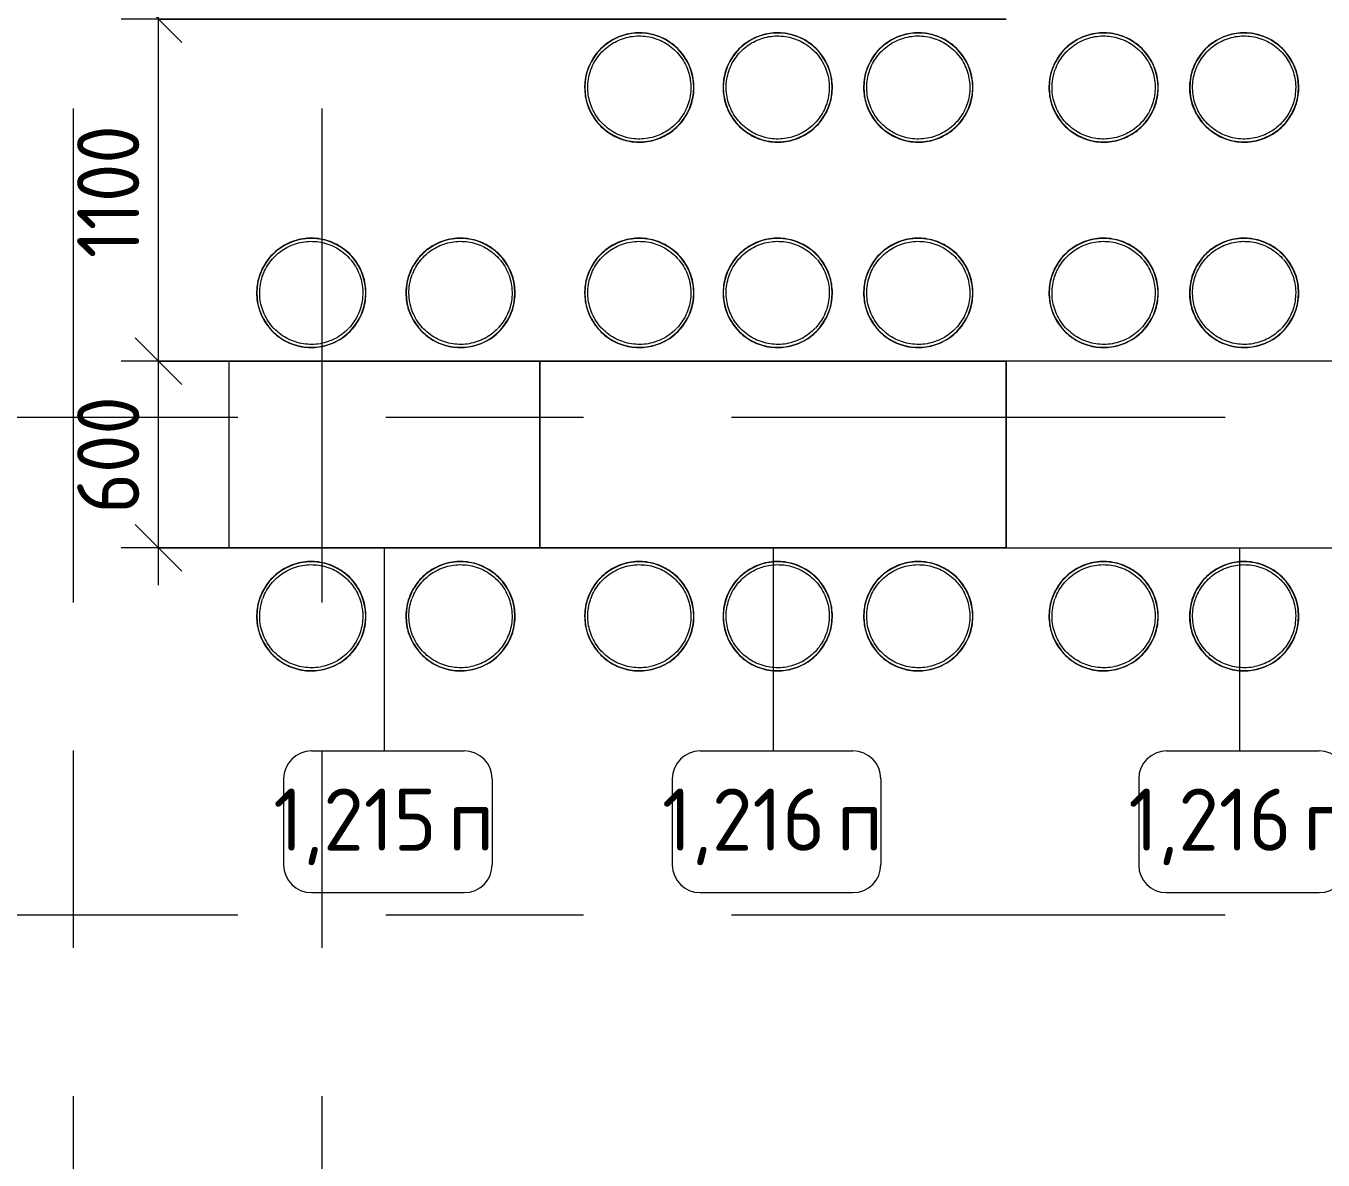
# Model space of a CAD drawing. Header units: millimetres. Extents: x 35840 to 252964, y -8553 to 29000.
# Drawn here: x 47507 to 51679, y 12612 to 16258 of the extents above; entities that cross this region are included whole.
import ezdxf

# ---------------------------------------------------------------- set-up
doc = ezdxf.new("R2010")
doc.units = ezdxf.units.MM
doc.linetypes.add('Осевая', pattern=[3175, 635, -476.25, 1587.5, -476.25])
for name, color, linetype, lineweight in [('A-ANNO-DIMS', 7, 'Continuous', 9), ('A-ANNO-DIMS-100', 7, 'Continuous', 9), ('I-FURN-IDEN', 7, 'Continuous', 9), ('Оси-2', 7, 'Осевая', 9)]:
    doc.layers.add(name, color=color, linetype=linetype, lineweight=lineweight)
doc.layers.add('I-FURN-1', color=9, linetype='Continuous', lineweight=9, true_color=0x808080)
doc.styles.add('GOST Common', font='GOST_Common.ttf', dxfattribs={"height": 200})
doc.styles.add('ISOCPEUR_1', font='isocpeur.ttf', dxfattribs={"width": 0.9, "height": 200})
doc.dimstyles.new('ISO-2_0_0_9К_Средний_округл2', dxfattribs={"dimscale": 304.8, "dimtxt": 199.196235, "dimasz": 0.492126, "dimexe": 0.393701, "dimexo": 0, "dimgap": 0, "dimtad": 1, "dimdec": 0, "dimrnd": 10, "dimzin": 0, "dimdsep": 46, "dimtxsty": 'ISOCPEUR_1', "dimblk1": 'OBLIQUE', "dimblk2": 'OBLIQUE', "dimsah": 1, "dimcen": 0.09, "dimdle": 0.393701, "dimazin": 0, "dimtfac": 1, "dimtdec": 4, "dimtix": 1, "dimtmove": 0, "dimatfit": 3, "dimfxl": 1, "dimtvp": 1, "dimtolj": 1, "dimtzin": 0, "dimarcsym": 2})

# ---------------------------------------------------------------- blocks, each defined once
blk = doc.blocks.new('Стол базовый прямоугольный - 1_216п-25420479-План расстановки мебели и оборудования 1 этажа в осях 12-23')
at = {"layer": 'I-FURN-1'}
for p, q in [((750, 300), (-750, 300)), ((-750, 300), (-750, -300)), ((750, -300), (750, 300)), ((-750, -300), (750, -300))]:
    blk.add_line(p, q, dxfattribs=at)
blk = doc.blocks.new('Стол базовый прямоугольный - 1_215п-25420688-План расстановки мебели и оборудования 1 этажа в осях 12-23')
at = {"layer": 'I-FURN-1'}
for p, q in [((500, 300), (-500, 300)), ((-500, 300), (-500, -300)), ((500, -300), (500, 300)), ((-500, -300), (500, -300))]:
    blk.add_line(p, q, dxfattribs=at)
blk = doc.blocks.new('Stool _3_ - Aluminium Stool-25469124-План расстановки мебели и оборудования 1 этажа в осях 12-23')
at = {"layer": 'I-FURN-1'}
blk.add_line((41.1, -160.6), (34.7, -162.1), dxfattribs=at)
at = {"layer": 'I-FURN-1', "flags": 128}
for points in [[(175.8, 0), (175.7, 7), (175.2, 14), (174.5, 21), (173.6, 28), (172.3, 34.9), (170.8, 41.8), (169, 48.6), (166.9, 55.3), (164.5, 61.9), (161.9, 68.5), (159.1, 74.9), (155.9, 81.2), (152.6, 87.4), (148.9, 93.4), (145.1, 99.3), (141, 105), (136.7, 110.5), (132.2, 115.9), (127.4, 121.1), (122.5, 126.1), (117.3, 130.9), (112, 135.5), (106.5, 139.9), (100.8, 144), (95, 147.9), (89, 151.6), (82.9, 155), (76.6, 158.2), (70.2, 161.2), (63.7, 163.9), (57.1, 166.3), (50.4, 168.4), (43.6, 170.3), (36.8, 171.9), (29.9, 173.2), (22.9, 174.3), (15.9, 175.1), (8.9, 175.6), (1.9, 175.8), (-5.1, 175.7), (-12.2, 175.4), (-19.2, 174.8), (-26.1, 173.8), (-33.1, 172.7), (-39.9, 171.2), (-46.8, 169.5), (-53.5, 167.5), (-60.1, 165.2), (-66.7, 162.6), (-73.2, 159.9), (-79.5, 156.8), (-85.7, 153.5), (-91.8, 149.9), (-97.7, 146.2), (-103.5, 142.1), (-109.1, 137.9), (-114.5, 133.4), (-119.7, 128.7), (-124.8, 123.8), (-129.6, 118.7), (-134.3, 113.5), (-138.7, 108), (-142.9, 102.4), (-146.9, 96.6), (-150.6, 90.6), (-154.1, 84.5), (-157.4, 78.3), (-160.4, 71.9), (-163.2, 65.5), (-165.6, 58.9), (-167.9, 52.2), (-169.8, 45.5), (-171.5, 38.6), (-172.9, 31.7), (-174, 24.8), (-174.9, 17.8), (-175.5, 10.8), (-175.8, 3.8), (-175.8, 0)], [(-155.2, 58.4), (-152.7, 64.6), (-150, 70.6), (-147.1, 76.6), (-143.9, 82.4), (-140.5, 88.1), (-136.8, 93.6), (-133, 99), (-128.9, 104.3), (-124.6, 109.3), (-120.2, 114.2), (-115.5, 118.9), (-110.7, 123.5), (-105.6, 127.8), (-100.4, 131.9), (-95.1, 135.8), (-89.6, 139.5), (-83.9, 143)], [(-83.9, 143), (-78.1, 146.2), (-72.2, 149.2), (-66.2, 152), (-60.1, 154.5), (-53.9, 156.8), (-47.5, 158.8), (-41.1, 160.6), (-34.7, 162.1), (-28.2, 163.4), (-21.6, 164.4), (-15.3, 165.1)], [(-15, 165.1), (-8.4, 165.6), (-1.8, 165.8), (4.8, 165.7), (11.5, 165.4), (18.1, 164.8), (24.6, 164), (31.2, 162.8), (37.7, 161.5), (44.1, 159.8), (50.5, 157.9), (56.7, 155.8)], [(57.5, 155.5), (62.9, 153.4), (69, 150.8), (75, 147.9), (80.8, 144.8), (86.5, 141.4), (92.1, 137.8), (97.6, 134)], [(97.6, 134), (102.9, 130), (108, 125.8), (112.9, 121.4), (117.7, 116.8), (122.3, 112), (126.6, 107), (130.8, 101.9), (134.8, 96.5), (138.5, 91.1), (142.1, 85.5), (145.4, 79.7), (148.4, 73.8), (151.3, 67.8), (153.9, 61.7), (156.2, 55.5), (158.3, 49.2), (160.2, 42.9), (161.7, 36.4), (163.1, 29.9), (164.1, 23.4), (164.8, 17.6)], [(-165.8, 0), (-165.7, 6.6), (-165.3, 13.2), (-164.6, 19.8), (-163.7, 26.4), (-162.5, 32.9), (-161, 39.4), (-159.3, 45.8), (-157.4, 52.2), (-155.5, 57.4)], [(-175.8, 0), (-175.7, -7), (-175.2, -14), (-174.5, -21), (-173.6, -28), (-172.3, -34.9), (-170.8, -41.8), (-169, -48.6), (-166.9, -55.3), (-164.5, -61.9), (-161.9, -68.5), (-159.1, -74.9), (-155.9, -81.2), (-152.6, -87.4), (-148.9, -93.4), (-145.1, -99.3), (-141, -105), (-136.7, -110.5), (-132.2, -115.9), (-127.4, -121.1), (-122.5, -126.1), (-117.3, -130.9), (-112, -135.5), (-106.5, -139.9), (-100.8, -144), (-95, -147.9), (-89, -151.6), (-82.9, -155), (-76.6, -158.2), (-70.2, -161.2), (-63.7, -163.9), (-57.1, -166.3), (-50.4, -168.4), (-43.6, -170.3), (-36.8, -171.9), (-29.9, -173.2), (-22.9, -174.3), (-15.9, -175.1), (-8.9, -175.6), (-1.9, -175.8), (5.1, -175.7), (12.2, -175.4), (19.2, -174.8), (26.1, -173.8), (33.1, -172.7), (39.9, -171.2), (46.8, -169.5), (53.5, -167.5), (60.1, -165.2), (66.7, -162.6), (73.2, -159.9), (79.5, -156.8), (85.7, -153.5), (91.8, -149.9), (97.7, -146.2), (103.5, -142.1), (109.1, -137.9), (114.5, -133.4), (119.7, -128.7), (124.8, -123.8), (129.6, -118.7), (134.3, -113.5), (138.7, -108), (142.9, -102.4), (146.9, -96.6), (150.6, -90.6), (154.1, -84.5), (157.4, -78.3), (160.4, -71.9), (163.2, -65.5), (165.6, -58.9), (167.9, -52.2), (169.8, -45.5), (171.5, -38.6), (172.9, -31.7), (174, -24.8), (174.9, -17.8), (175.5, -10.8), (175.8, -3.8), (175.8, 0)], [(-163.1, -29.9), (-164.1, -23.4), (-164.9, -16.8), (-165.5, -10.2), (-165.8, -3.6), (-165.8, 0)], [(165.8, 0), (165.7, -6.6), (165.3, -13.2), (164.6, -19.8), (163.7, -26.4), (162.5, -32.9), (161, -39.4), (159.3, -45.8), (157.4, -52.2), (155.2, -58.4), (152.7, -64.6), (150, -70.6), (147.1, -76.6), (143.9, -82.4), (140.5, -88.1), (136.8, -93.6), (133, -99), (128.9, -104.3), (124.6, -109.3), (120.2, -114.2), (115.5, -118.9), (110.7, -123.5), (105.6, -127.8), (100.4, -131.9), (95.1, -135.8), (89.6, -139.5), (83.9, -143), (78.1, -146.2), (72.2, -149.2), (66.2, -152), (60.1, -154.5)], [(164.9, 16.8), (165.5, 10.2), (165.8, 3.6), (165.8, 0)], [(33.7, -162.3), (28.2, -163.4), (21.6, -164.4), (15, -165.1), (8.4, -165.6), (1.8, -165.8), (-4.8, -165.7), (-11.5, -165.4), (-18.1, -164.8), (-24.6, -164), (-31.2, -162.8), (-37.7, -161.5), (-44.1, -159.8), (-50.5, -157.9), (-56.7, -155.8), (-62.9, -153.4), (-69, -150.8), (-75, -147.9), (-80.8, -144.8), (-86.5, -141.4), (-92.1, -137.8), (-97.6, -134), (-102.9, -130), (-108, -125.8), (-112.9, -121.4), (-117.7, -116.8), (-122.3, -112), (-126.6, -107), (-130.8, -101.9), (-134.8, -96.5), (-138.5, -91.1), (-142.1, -85.5), (-145.4, -79.7), (-148.4, -73.8), (-151.3, -67.8), (-153.9, -61.7), (-156.2, -55.5), (-158.3, -49.2), (-160.2, -42.9), (-161.7, -36.4), (-162.9, -30.6)], [(59.6, -154.7), (53.9, -156.8), (47.5, -158.8), (41.7, -160.4)]]:
    blk.add_lwpolyline(points, dxfattribs=at)
at = {"layer": 'I-FURN-1'}
for start, end in [(0, 180), (360, 180), (180, 0), (180, 360)]:
    blk.add_arc((0, 0), 175, start, end, dxfattribs=at)
blk = doc.blocks.new('Stool _3_ - Aluminium Stool-V128-План расстановки мебели и оборудования 1 этажа в осях 12-23')
at = {"layer": 'I-FURN-1'}
blk.add_line((41.1, -160.6), (34.7, -162.1), dxfattribs=at)
at = {"layer": 'I-FURN-1', "flags": 128}
for points in [[(175.8, 0), (175.7, 7), (175.2, 14), (174.5, 21), (173.6, 28), (172.3, 34.9), (170.8, 41.8), (169, 48.6), (166.9, 55.3), (164.5, 61.9), (161.9, 68.5), (159.1, 74.9), (155.9, 81.2), (152.6, 87.4), (148.9, 93.4), (145.1, 99.3), (141, 105), (136.7, 110.5), (132.2, 115.9), (127.4, 121.1), (122.5, 126.1), (117.3, 130.9), (112, 135.5), (106.5, 139.9), (100.8, 144), (95, 147.9), (89, 151.6), (82.9, 155), (76.6, 158.2), (70.2, 161.2), (63.7, 163.9), (57.1, 166.3), (50.4, 168.4), (43.6, 170.3), (36.8, 171.9), (29.9, 173.2), (22.9, 174.3), (15.9, 175.1), (8.9, 175.6), (1.9, 175.8), (-5.1, 175.7), (-12.2, 175.4), (-19.2, 174.8), (-26.1, 173.8), (-33.1, 172.7), (-39.9, 171.2), (-46.8, 169.5), (-53.5, 167.5), (-60.1, 165.2), (-66.7, 162.6), (-73.2, 159.9), (-79.5, 156.8), (-85.7, 153.5), (-91.8, 149.9), (-97.7, 146.2), (-103.5, 142.1), (-109.1, 137.9), (-114.5, 133.4), (-119.7, 128.7), (-124.8, 123.8), (-129.6, 118.7), (-134.3, 113.5), (-138.7, 108), (-142.9, 102.4), (-146.9, 96.6), (-150.6, 90.6), (-154.1, 84.5), (-157.4, 78.3), (-160.4, 71.9), (-163.2, 65.5), (-165.6, 58.9), (-167.9, 52.2), (-169.8, 45.5), (-171.5, 38.6), (-172.9, 31.7), (-174, 24.8), (-174.9, 17.8), (-175.5, 10.8), (-175.8, 3.8), (-175.8, 0)], [(-155.2, 58.4), (-152.7, 64.6), (-150, 70.6), (-147.1, 76.6), (-143.9, 82.4), (-140.5, 88.1), (-136.8, 93.6), (-133, 99), (-128.9, 104.3), (-124.6, 109.3), (-120.2, 114.2), (-115.5, 118.9), (-110.7, 123.5), (-105.6, 127.8), (-100.4, 131.9), (-95.1, 135.8), (-89.6, 139.5), (-83.9, 143)], [(-83.9, 143), (-78.1, 146.2), (-72.2, 149.2), (-66.2, 152), (-60.1, 154.5), (-53.9, 156.8), (-47.5, 158.8), (-41.1, 160.6), (-34.7, 162.1), (-28.2, 163.4), (-21.6, 164.4), (-15.3, 165.1)], [(-15, 165.1), (-8.4, 165.6), (-1.8, 165.8), (4.8, 165.7), (11.5, 165.4), (18.1, 164.8), (24.6, 164), (31.2, 162.8), (37.7, 161.5), (44.1, 159.8), (50.5, 157.9), (56.7, 155.8)], [(57.5, 155.5), (62.9, 153.4), (69, 150.8), (75, 147.9), (80.8, 144.8), (86.5, 141.4), (92.1, 137.8), (97.6, 134)], [(97.6, 134), (102.9, 130), (108, 125.8), (112.9, 121.4), (117.7, 116.8), (122.3, 112), (126.6, 107), (130.8, 101.9), (134.8, 96.5), (138.5, 91.1), (142.1, 85.5), (145.4, 79.7), (148.4, 73.8), (151.3, 67.8), (153.9, 61.7), (156.2, 55.5), (158.3, 49.2), (160.2, 42.9), (161.7, 36.4), (163.1, 29.9), (164.1, 23.4), (164.8, 17.6)], [(-165.8, 0), (-165.7, 6.6), (-165.3, 13.2), (-164.6, 19.8), (-163.7, 26.4), (-162.5, 32.9), (-161, 39.4), (-159.3, 45.8), (-157.4, 52.2), (-155.5, 57.4)], [(-175.8, 0), (-175.7, -7), (-175.2, -14), (-174.5, -21), (-173.6, -28), (-172.3, -34.9), (-170.8, -41.8), (-169, -48.6), (-166.9, -55.3), (-164.5, -61.9), (-161.9, -68.5), (-159.1, -74.9), (-155.9, -81.2), (-152.6, -87.4), (-148.9, -93.4), (-145.1, -99.3), (-141, -105), (-136.7, -110.5), (-132.2, -115.9), (-127.4, -121.1), (-122.5, -126.1), (-117.3, -130.9), (-112, -135.5), (-106.5, -139.9), (-100.8, -144), (-95, -147.9), (-89, -151.6), (-82.9, -155), (-76.6, -158.2), (-70.2, -161.2), (-63.7, -163.9), (-57.1, -166.3), (-50.4, -168.4), (-43.6, -170.3), (-36.8, -171.9), (-29.9, -173.2), (-22.9, -174.3), (-15.9, -175.1), (-8.9, -175.6), (-1.9, -175.8), (5.1, -175.7), (12.2, -175.4), (19.2, -174.8), (26.1, -173.8), (33.1, -172.7), (39.9, -171.2), (46.8, -169.5), (53.5, -167.5), (60.1, -165.2), (66.7, -162.6), (73.2, -159.9), (79.5, -156.8), (85.7, -153.5), (91.8, -149.9), (97.7, -146.2), (103.5, -142.1), (109.1, -137.9), (114.5, -133.4), (119.7, -128.7), (124.8, -123.8), (129.6, -118.7), (134.3, -113.5), (138.7, -108), (142.9, -102.4), (146.9, -96.6), (150.6, -90.6), (154.1, -84.5), (157.4, -78.3), (160.4, -71.9), (163.2, -65.5), (165.6, -58.9), (167.9, -52.2), (169.8, -45.5), (171.5, -38.6), (172.9, -31.7), (174, -24.8), (174.9, -17.8), (175.5, -10.8), (175.8, -3.8), (175.8, 0)], [(-163.1, -29.9), (-164.1, -23.4), (-164.9, -16.8), (-165.5, -10.2), (-165.8, -3.6), (-165.8, 0)], [(165.8, 0), (165.7, -6.6), (165.3, -13.2), (164.6, -19.8), (163.7, -26.4), (162.5, -32.9), (161, -39.4), (159.3, -45.8), (157.4, -52.2), (155.2, -58.4), (152.7, -64.6), (150, -70.6), (147.1, -76.6), (143.9, -82.4), (140.5, -88.1), (136.8, -93.6), (133, -99), (128.9, -104.3), (124.6, -109.3), (120.2, -114.2), (115.5, -118.9), (110.7, -123.5), (105.6, -127.8), (100.4, -131.9), (95.1, -135.8), (89.6, -139.5), (83.9, -143), (78.1, -146.2), (72.2, -149.2), (66.2, -152), (60.1, -154.5), (59.7, -154.7)], [(164.9, 16.8), (165.5, 10.2), (165.8, 3.6), (165.8, 0)], [(33.7, -162.3), (28.2, -163.4), (21.6, -164.4), (15, -165.1), (8.4, -165.6), (1.8, -165.8), (-4.8, -165.7), (-11.5, -165.4), (-18.1, -164.8), (-24.6, -164), (-31.2, -162.8), (-37.7, -161.5), (-44.1, -159.8), (-50.5, -157.9), (-56.7, -155.8), (-62.9, -153.4), (-69, -150.8), (-75, -147.9), (-80.8, -144.8), (-86.5, -141.4), (-92.1, -137.8), (-97.6, -134), (-102.9, -130), (-108, -125.8), (-112.9, -121.4), (-117.7, -116.8), (-122.3, -112), (-126.6, -107), (-130.8, -101.9), (-134.8, -96.5), (-138.5, -91.1), (-142.1, -85.5), (-145.4, -79.7), (-148.4, -73.8), (-151.3, -67.8), (-153.9, -61.7), (-156.2, -55.5), (-158.3, -49.2), (-160.2, -42.9), (-161.7, -36.4), (-162.9, -30.6)], [(59.6, -154.7), (53.9, -156.8), (47.5, -158.8), (41.7, -160.4)]]:
    blk.add_lwpolyline(points, dxfattribs=at)
at = {"layer": 'I-FURN-1'}
for start, end in [(0, 180), (360, 180), (180, 0), (180, 360)]:
    blk.add_arc((0, 0), 175, start, end, dxfattribs=at)
blk = doc.blocks.new('Stool _3_ - Aluminium Stool-V129-План расстановки мебели и оборудования 1 этажа в осях 12-23')
at = {"layer": 'I-FURN-1'}
blk.add_line((-1.2, 165.8), (3.8, 165.7), dxfattribs=at)
at = {"layer": 'I-FURN-1', "flags": 128}
for points in [[(175.8, 0), (175.7, 7), (175.2, 14), (174.5, 21), (173.6, 28), (172.3, 34.9), (170.8, 41.8), (169, 48.6), (166.9, 55.3), (164.5, 61.9), (161.9, 68.5), (159.1, 74.9), (155.9, 81.2), (152.6, 87.4), (148.9, 93.4), (145.1, 99.3), (141, 105), (136.7, 110.5), (132.2, 115.9), (127.4, 121.1), (122.5, 126.1), (117.3, 130.9), (112, 135.5), (106.5, 139.9), (100.8, 144), (95, 147.9), (89, 151.6), (82.9, 155), (76.6, 158.2), (70.2, 161.2), (63.7, 163.9), (57.1, 166.3), (50.4, 168.4), (43.6, 170.3), (36.8, 171.9), (29.9, 173.2), (22.9, 174.3), (15.9, 175.1), (8.9, 175.6), (1.9, 175.8), (-5.1, 175.7), (-12.2, 175.4), (-19.2, 174.8), (-26.1, 173.8), (-33.1, 172.7), (-39.9, 171.2), (-46.8, 169.5), (-53.5, 167.5), (-60.1, 165.2), (-66.7, 162.6), (-73.2, 159.9), (-79.5, 156.8), (-85.7, 153.5), (-91.8, 149.9), (-97.7, 146.2), (-103.5, 142.1), (-109.1, 137.9), (-114.5, 133.4), (-119.7, 128.7), (-124.8, 123.8), (-129.6, 118.7), (-134.3, 113.5), (-138.7, 108), (-142.9, 102.4), (-146.9, 96.6), (-150.6, 90.6), (-154.1, 84.5), (-157.4, 78.3), (-160.4, 71.9), (-163.2, 65.5), (-165.6, 58.9), (-167.9, 52.2), (-169.8, 45.5), (-171.5, 38.6), (-172.9, 31.7), (-174, 24.8), (-174.9, 17.8), (-175.5, 10.8), (-175.8, 3.8), (-175.8, 0)], [(-154.2, 60.8), (-152.7, 64.6), (-150, 70.6), (-147.1, 76.6), (-143.9, 82.4), (-140.5, 88.1), (-136.8, 93.6), (-133, 99), (-128.9, 104.3), (-124.6, 109.3), (-120.2, 114.2), (-115.5, 118.9), (-110.7, 123.5), (-105.9, 127.5)], [(-105.6, 127.8), (-100.4, 131.9), (-95.1, 135.8), (-89.6, 139.5), (-83.9, 143), (-78.1, 146.2), (-72.2, 149.2), (-66.2, 152), (-60.1, 154.5)], [(-59.6, 154.7), (-53.9, 156.8), (-47.5, 158.8), (-41.1, 160.6), (-34.7, 162.1), (-28.2, 163.4), (-21.6, 164.4), (-15, 165.1), (-8.4, 165.6), (-1.8, 165.8)], [(4.8, 165.7), (11.5, 165.4), (18.1, 164.8), (24.6, 164), (31.2, 162.8), (37.7, 161.5), (44.1, 159.8), (50.5, 157.9), (56.7, 155.8), (62.9, 153.4), (69, 150.8)], [(69.3, 150.6), (75, 147.9), (80.8, 144.8), (86.5, 141.4), (92.1, 137.8), (97.6, 134), (102.9, 130), (108, 125.8), (112.9, 121.4), (117.7, 116.8), (122.3, 112), (126.6, 107)], [(127.5, 106), (130.8, 101.9), (134.8, 96.5), (138.5, 91.1), (142.1, 85.5), (145.4, 79.7), (148.4, 73.8), (151.3, 67.8), (153.9, 61.7), (154.2, 60.8)], [(-162.3, 33.7), (-161, 39.4), (-159.3, 45.8), (-157.4, 52.2), (-155.2, 58.4), (-154.7, 59.7)], [(154.7, 59.7), (156.2, 55.5), (158.3, 49.2), (160.2, 42.9), (161.7, 36.4), (163.1, 29.9), (164.1, 23.4), (164.9, 16.8), (165.5, 10.2), (165.8, 3.6), (165.8, 0)], [(-175.8, 0), (-175.7, -7), (-175.2, -14), (-174.5, -21), (-173.6, -28), (-172.3, -34.9), (-170.8, -41.8), (-169, -48.6), (-166.9, -55.3), (-164.5, -61.9), (-161.9, -68.5), (-159.1, -74.9), (-155.9, -81.2), (-152.6, -87.4), (-148.9, -93.4), (-145.1, -99.3), (-141, -105), (-136.7, -110.5), (-132.2, -115.9), (-127.4, -121.1), (-122.5, -126.1), (-117.3, -130.9), (-112, -135.5), (-106.5, -139.9), (-100.8, -144), (-95, -147.9), (-89, -151.6), (-82.9, -155), (-76.6, -158.2), (-70.2, -161.2), (-63.7, -163.9), (-57.1, -166.3), (-50.4, -168.4), (-43.6, -170.3), (-36.8, -171.9), (-29.9, -173.2), (-22.9, -174.3), (-15.9, -175.1), (-8.9, -175.6), (-1.9, -175.8), (5.1, -175.7), (12.2, -175.4), (19.2, -174.8), (26.1, -173.8), (33.1, -172.7), (39.9, -171.2), (46.8, -169.5), (53.5, -167.5), (60.1, -165.2), (66.7, -162.6), (73.2, -159.9), (79.5, -156.8), (85.7, -153.5), (91.8, -149.9), (97.7, -146.2), (103.5, -142.1), (109.1, -137.9), (114.5, -133.4), (119.7, -128.7), (124.8, -123.8), (129.6, -118.7), (134.3, -113.5), (138.7, -108), (142.9, -102.4), (146.9, -96.6), (150.6, -90.6), (154.1, -84.5), (157.4, -78.3), (160.4, -71.9), (163.2, -65.5), (165.6, -58.9), (167.9, -52.2), (169.8, -45.5), (171.5, -38.6), (172.9, -31.7), (174, -24.8), (174.9, -17.8), (175.5, -10.8), (175.8, -3.8), (175.8, 0)], [(-165.8, 0), (-165.7, 6.6), (-165.3, 13.2), (-164.6, 19.8), (-163.7, 26.4), (-162.5, 32.9)], [(-44.1, -159.8), (-50.5, -157.9), (-56.7, -155.8), (-62.9, -153.4), (-69, -150.8), (-75, -147.9), (-80.8, -144.8), (-86.5, -141.4), (-92.1, -137.8), (-97.6, -134), (-102.9, -130), (-108, -125.8), (-112.9, -121.4), (-117.7, -116.8), (-122.3, -112), (-126.6, -107), (-130.8, -101.9), (-134.8, -96.5), (-138.5, -91.1), (-142.1, -85.5), (-145.4, -79.7), (-148.4, -73.8), (-151.3, -67.8), (-153.9, -61.7), (-156.2, -55.5), (-158.3, -49.2), (-160.2, -42.9), (-161.7, -36.4), (-163.1, -29.9), (-164.1, -23.4), (-164.9, -16.8), (-165.5, -10.2), (-165.8, -3.6), (-165.8, 0)], [(165.8, 0), (165.7, -6.6), (165.3, -13.2), (164.6, -19.8), (163.7, -26.4), (162.5, -32.9), (161, -39.4), (159.3, -45.8), (157.4, -52.2), (155.2, -58.4), (152.7, -64.6), (150, -70.6), (147.1, -76.6), (143.9, -82.4), (140.5, -88.1), (136.8, -93.6), (133, -99), (128.9, -104.3), (124.6, -109.3), (121, -113.4)], [(119.9, -114.5), (115.5, -118.9), (110.7, -123.5), (105.6, -127.8), (100.4, -131.9), (95.1, -135.8), (89.6, -139.5), (85, -142.3)], [(83.9, -143), (78.1, -146.2), (72.2, -149.2), (66.2, -152), (60.1, -154.5), (53.9, -156.8), (47.5, -158.8), (41.1, -160.6), (34.7, -162.1), (28.2, -163.4), (21.6, -164.4), (15, -165.1), (8.4, -165.6), (1.8, -165.8), (-4.8, -165.7), (-11.5, -165.4), (-18.1, -164.8), (-24.6, -164), (-31.2, -162.8), (-37.7, -161.5), (-44.1, -159.8)]]:
    blk.add_lwpolyline(points, dxfattribs=at)
at = {"layer": 'I-FURN-1'}
for start, end in [(360, 180), (0, 180), (180, 0), (180, 360)]:
    blk.add_arc((0, 0), 175, start, end, dxfattribs=at)
blk = doc.blocks.new('Stool _3_ - Aluminium Stool-V130-План расстановки мебели и оборудования 1 этажа в осях 12-23')
at = {"layer": 'I-FURN-1'}
blk.add_line((-1.2, 165.8), (3.8, 165.7), dxfattribs=at)
at = {"layer": 'I-FURN-1', "flags": 128}
for points in [[(175.8, 0), (175.7, 7), (175.2, 14), (174.5, 21), (173.6, 28), (172.3, 34.9), (170.8, 41.8), (169, 48.6), (166.9, 55.3), (164.5, 61.9), (161.9, 68.5), (159.1, 74.9), (155.9, 81.2), (152.6, 87.4), (148.9, 93.4), (145.1, 99.3), (141, 105), (136.7, 110.5), (132.2, 115.9), (127.4, 121.1), (122.5, 126.1), (117.3, 130.9), (112, 135.5), (106.5, 139.9), (100.8, 144), (95, 147.9), (89, 151.6), (82.9, 155), (76.6, 158.2), (70.2, 161.2), (63.7, 163.9), (57.1, 166.3), (50.4, 168.4), (43.6, 170.3), (36.8, 171.9), (29.9, 173.2), (22.9, 174.3), (15.9, 175.1), (8.9, 175.6), (1.9, 175.8), (-5.1, 175.7), (-12.2, 175.4), (-19.2, 174.8), (-26.1, 173.8), (-33.1, 172.7), (-39.9, 171.2), (-46.8, 169.5), (-53.5, 167.5), (-60.1, 165.2), (-66.7, 162.6), (-73.2, 159.9), (-79.5, 156.8), (-85.7, 153.5), (-91.8, 149.9), (-97.7, 146.2), (-103.5, 142.1), (-109.1, 137.9), (-114.5, 133.4), (-119.7, 128.7), (-124.8, 123.8), (-129.6, 118.7), (-134.3, 113.5), (-138.7, 108), (-142.9, 102.4), (-146.9, 96.6), (-150.6, 90.6), (-154.1, 84.5), (-157.4, 78.3), (-160.4, 71.9), (-163.2, 65.5), (-165.6, 58.9), (-167.9, 52.2), (-169.8, 45.5), (-171.5, 38.6), (-172.9, 31.7), (-174, 24.8), (-174.9, 17.8), (-175.5, 10.8), (-175.8, 3.8), (-175.8, 0)], [(-154.2, 60.8), (-152.7, 64.6), (-150, 70.6), (-147.1, 76.6), (-143.9, 82.4), (-140.5, 88.1), (-136.8, 93.6), (-133, 99), (-128.9, 104.3), (-124.6, 109.3), (-120.2, 114.2), (-115.5, 118.9), (-110.7, 123.5), (-105.9, 127.5)], [(-105.6, 127.8), (-100.4, 131.9), (-95.1, 135.8), (-89.6, 139.5), (-83.9, 143), (-78.1, 146.2), (-72.2, 149.2), (-66.2, 152), (-60.1, 154.5)], [(-59.6, 154.7), (-53.9, 156.8), (-47.5, 158.8), (-41.1, 160.6), (-34.7, 162.1), (-28.2, 163.4), (-21.6, 164.4), (-15, 165.1), (-8.4, 165.6), (-1.8, 165.8)], [(4.8, 165.7), (11.5, 165.4), (18.1, 164.8), (24.6, 164), (31.2, 162.8), (37.7, 161.5), (44.1, 159.8), (50.5, 157.9), (56.7, 155.8), (59.7, 154.7)], [(59.7, 154.6), (62.9, 153.4), (69, 150.8)], [(69.3, 150.6), (75, 147.9), (80.8, 144.8), (86.5, 141.4), (92.1, 137.8), (97.6, 134), (102.9, 130), (108, 125.8), (112.9, 121.4), (117.7, 116.8), (122.3, 112), (126.6, 107)], [(127.5, 106), (130.8, 101.9), (134.8, 96.5), (138.5, 91.1), (142.1, 85.5), (145.4, 79.7), (148.4, 73.8), (151.3, 67.8), (153.9, 61.7), (154.2, 60.8)], [(-162.3, 33.7), (-161, 39.4), (-159.3, 45.8), (-157.4, 52.2), (-155.2, 58.4), (-154.7, 59.7)], [(154.7, 59.7), (156.2, 55.5), (158.3, 49.2), (160.2, 42.9), (161.7, 36.4), (163.1, 29.9), (164.1, 23.4), (164.9, 16.8), (165.5, 10.2), (165.8, 3.6), (165.8, 0)], [(-175.8, 0), (-175.7, -7), (-175.2, -14), (-174.5, -21), (-173.6, -28), (-172.3, -34.9), (-170.8, -41.8), (-169, -48.6), (-166.9, -55.3), (-164.5, -61.9), (-161.9, -68.5), (-159.1, -74.9), (-155.9, -81.2), (-152.6, -87.4), (-148.9, -93.4), (-145.1, -99.3), (-141, -105), (-136.7, -110.5), (-132.2, -115.9), (-127.4, -121.1), (-122.5, -126.1), (-117.3, -130.9), (-112, -135.5), (-106.5, -139.9), (-100.8, -144), (-95, -147.9), (-89, -151.6), (-82.9, -155), (-76.6, -158.2), (-70.2, -161.2), (-63.7, -163.9), (-57.1, -166.3), (-50.4, -168.4), (-43.6, -170.3), (-36.8, -171.9), (-29.9, -173.2), (-22.9, -174.3), (-15.9, -175.1), (-8.9, -175.6), (-1.9, -175.8), (5.1, -175.7), (12.2, -175.4), (19.2, -174.8), (26.1, -173.8), (33.1, -172.7), (39.9, -171.2), (46.8, -169.5), (53.5, -167.5), (60.1, -165.2), (66.7, -162.6), (73.2, -159.9), (79.5, -156.8), (85.7, -153.5), (91.8, -149.9), (97.7, -146.2), (103.5, -142.1), (109.1, -137.9), (114.5, -133.4), (119.7, -128.7), (124.8, -123.8), (129.6, -118.7), (134.3, -113.5), (138.7, -108), (142.9, -102.4), (146.9, -96.6), (150.6, -90.6), (154.1, -84.5), (157.4, -78.3), (160.4, -71.9), (163.2, -65.5), (165.6, -58.9), (167.9, -52.2), (169.8, -45.5), (171.5, -38.6), (172.9, -31.7), (174, -24.8), (174.9, -17.8), (175.5, -10.8), (175.8, -3.8), (175.8, 0)], [(-165.8, 0), (-165.7, 6.6), (-165.3, 13.2), (-164.6, 19.8), (-163.7, 26.4), (-162.5, 32.9)], [(-44.1, -159.8), (-50.5, -157.9), (-56.7, -155.8), (-62.9, -153.4), (-69, -150.8), (-75, -147.9), (-80.8, -144.8), (-86.5, -141.4), (-92.1, -137.8), (-97.6, -134), (-102.9, -130), (-108, -125.8), (-112.9, -121.4), (-117.7, -116.8), (-122.3, -112), (-126.6, -107), (-130.8, -101.9), (-134.8, -96.5), (-138.5, -91.1), (-142.1, -85.5), (-145.4, -79.7), (-148.4, -73.8), (-151.3, -67.8), (-153.9, -61.7), (-156.2, -55.5), (-158.3, -49.2), (-160.2, -42.9), (-161.7, -36.4), (-163.1, -29.9), (-164.1, -23.4), (-164.9, -16.8), (-165.5, -10.2), (-165.8, -3.6), (-165.8, 0)], [(165.8, 0), (165.7, -6.6), (165.3, -13.2), (164.6, -19.8), (163.7, -26.4), (162.5, -32.9), (161, -39.4), (159.3, -45.8), (157.4, -52.2), (155.2, -58.4), (152.7, -64.6), (150, -70.6), (147.1, -76.6), (143.9, -82.4), (140.5, -88.1), (136.8, -93.6), (133, -99), (128.9, -104.3), (124.6, -109.3), (121, -113.4)], [(119.9, -114.5), (115.5, -118.9), (110.7, -123.5), (105.6, -127.8), (100.4, -131.9), (95.1, -135.8), (89.6, -139.5), (85, -142.3)], [(83.9, -143), (78.1, -146.2), (72.2, -149.2), (66.2, -152), (60.1, -154.5), (53.9, -156.8), (47.5, -158.8), (41.1, -160.6), (34.7, -162.1), (28.2, -163.4), (21.6, -164.4), (15, -165.1), (8.4, -165.6), (1.8, -165.8), (-4.8, -165.7), (-11.5, -165.4), (-18.1, -164.8), (-24.6, -164), (-31.2, -162.8), (-37.7, -161.5), (-44.1, -159.8)]]:
    blk.add_lwpolyline(points, dxfattribs=at)
at = {"layer": 'I-FURN-1'}
for start, end in [(360, 180), (0, 180), (180, 0), (180, 360)]:
    blk.add_arc((0, 0), 175, start, end, dxfattribs=at)
blk = doc.blocks.new('Stool _3_ - Aluminium Stool-V153-План расстановки мебели и оборудования 1 этажа в осях 12-23')
at = {"layer": 'I-FURN-1'}
for p, q in [((41.1, -160.6), (34.7, -162.1)), ((42.9, -160.1), (41.7, -160.4))]:
    blk.add_line(p, q, dxfattribs=at)
at = {"layer": 'I-FURN-1', "flags": 128}
for points in [[(175.8, 0), (175.7, 7), (175.2, 14), (174.5, 21), (173.6, 28), (172.3, 34.9), (170.8, 41.8), (169, 48.6), (166.9, 55.3), (164.5, 61.9), (161.9, 68.5), (159.1, 74.9), (155.9, 81.2), (152.6, 87.4), (148.9, 93.4), (145.1, 99.3), (141, 105), (136.7, 110.5), (132.2, 115.9), (127.4, 121.1), (122.5, 126.1), (117.3, 130.9), (112, 135.5), (106.5, 139.9), (100.8, 144), (95, 147.9), (89, 151.6), (82.9, 155), (76.6, 158.2), (70.2, 161.2), (63.7, 163.9), (57.1, 166.3), (50.4, 168.4), (43.6, 170.3), (36.8, 171.9), (29.9, 173.2), (22.9, 174.3), (15.9, 175.1), (8.9, 175.6), (1.9, 175.8), (-5.1, 175.7), (-12.2, 175.4), (-19.2, 174.8), (-26.1, 173.8), (-33.1, 172.7), (-39.9, 171.2), (-46.8, 169.5), (-53.5, 167.5), (-60.1, 165.2), (-66.7, 162.6), (-73.2, 159.9), (-79.5, 156.8), (-85.7, 153.5), (-91.8, 149.9), (-97.7, 146.2), (-103.5, 142.1), (-109.1, 137.9), (-114.5, 133.4), (-119.7, 128.7), (-124.8, 123.8), (-129.6, 118.7), (-134.3, 113.5), (-138.7, 108), (-142.9, 102.4), (-146.9, 96.6), (-150.6, 90.6), (-154.1, 84.5), (-157.4, 78.3), (-160.4, 71.9), (-163.2, 65.5), (-165.6, 58.9), (-167.9, 52.2), (-169.8, 45.5), (-171.5, 38.6), (-172.9, 31.7), (-174, 24.8), (-174.9, 17.8), (-175.5, 10.8), (-175.8, 3.8), (-175.8, 0)], [(-155.2, 58.4), (-152.7, 64.6), (-150, 70.6), (-147.1, 76.6), (-143.9, 82.4), (-140.5, 88.1), (-136.8, 93.6), (-133, 99), (-128.9, 104.3), (-124.6, 109.3), (-120.2, 114.2), (-115.5, 118.9), (-110.7, 123.5), (-105.6, 127.8), (-100.4, 131.9), (-95.1, 135.8), (-89.6, 139.5), (-83.9, 143)], [(-83.9, 143), (-78.1, 146.2), (-72.2, 149.2), (-66.2, 152), (-60.1, 154.5), (-53.9, 156.8), (-47.5, 158.8), (-41.1, 160.6), (-34.7, 162.1), (-28.2, 163.4), (-21.6, 164.4), (-15.3, 165.1)], [(-15, 165.1), (-8.4, 165.6), (-1.8, 165.8), (4.8, 165.7), (11.5, 165.4), (18.1, 164.8), (24.6, 164), (31.2, 162.8), (37.7, 161.5), (44.1, 159.8), (50.5, 157.9), (56.7, 155.8)], [(57.5, 155.5), (62.9, 153.4), (69, 150.8), (75, 147.9), (80.8, 144.8), (86.5, 141.4), (92.1, 137.8), (97.6, 134)], [(97.6, 134), (102.9, 130), (108, 125.8), (112.9, 121.4), (117.7, 116.8), (122.3, 112), (126.6, 107), (130.8, 101.9), (134.8, 96.5), (138.5, 91.1), (142.1, 85.5), (145.4, 79.7), (148.4, 73.8), (151.3, 67.8), (153.9, 61.7), (156.2, 55.5), (158.3, 49.2), (160.2, 42.9), (161.7, 36.4), (163.1, 29.9), (164.1, 23.4), (164.8, 17.6)], [(-165.8, 0), (-165.7, 6.6), (-165.3, 13.2), (-164.6, 19.8), (-163.7, 26.4), (-162.5, 32.9), (-161, 39.4), (-159.3, 45.8), (-157.4, 52.2), (-155.5, 57.4)], [(-175.8, 0), (-175.7, -7), (-175.2, -14), (-174.5, -21), (-173.6, -28), (-172.3, -34.9), (-170.8, -41.8), (-169, -48.6), (-166.9, -55.3), (-164.5, -61.9), (-161.9, -68.5), (-159.1, -74.9), (-155.9, -81.2), (-152.6, -87.4), (-148.9, -93.4), (-145.1, -99.3), (-141, -105), (-136.7, -110.5), (-132.2, -115.9), (-127.4, -121.1), (-122.5, -126.1), (-117.3, -130.9), (-112, -135.5), (-106.5, -139.9), (-100.8, -144), (-95, -147.9), (-89, -151.6), (-82.9, -155), (-76.6, -158.2), (-70.2, -161.2), (-63.7, -163.9), (-57.1, -166.3), (-50.4, -168.4), (-43.6, -170.3), (-36.8, -171.9), (-29.9, -173.2), (-22.9, -174.3), (-15.9, -175.1), (-8.9, -175.6), (-1.9, -175.8), (5.1, -175.7), (12.2, -175.4), (19.2, -174.8), (26.1, -173.8), (33.1, -172.7), (39.9, -171.2), (46.8, -169.5), (53.5, -167.5), (60.1, -165.2), (66.7, -162.6), (73.2, -159.9), (79.5, -156.8), (85.7, -153.5), (91.8, -149.9), (97.7, -146.2), (103.5, -142.1), (109.1, -137.9), (114.5, -133.4), (119.7, -128.7), (124.8, -123.8), (129.6, -118.7), (134.3, -113.5), (138.7, -108), (142.9, -102.4), (146.9, -96.6), (150.6, -90.6), (154.1, -84.5), (157.4, -78.3), (160.4, -71.9), (163.2, -65.5), (165.6, -58.9), (167.9, -52.2), (169.8, -45.5), (171.5, -38.6), (172.9, -31.7), (174, -24.8), (174.9, -17.8), (175.5, -10.8), (175.8, -3.8), (175.8, 0)], [(-163.1, -29.9), (-164.1, -23.4), (-164.9, -16.8), (-165.5, -10.2), (-165.8, -3.6), (-165.8, 0)], [(165.8, 0), (165.7, -6.6), (165.3, -13.2), (164.6, -19.8), (163.7, -26.4), (162.5, -32.9), (161, -39.4), (159.3, -45.8), (157.4, -52.2), (155.2, -58.4), (152.7, -64.6), (150, -70.6), (147.1, -76.6), (143.9, -82.4), (140.5, -88.1), (136.8, -93.6), (133, -99), (128.9, -104.3), (124.6, -109.3), (120.2, -114.2), (115.5, -118.9), (110.7, -123.5), (105.6, -127.8), (100.4, -131.9), (95.1, -135.8), (89.6, -139.5), (83.9, -143), (78.1, -146.2), (72.2, -149.2), (66.2, -152), (60.1, -154.5)], [(164.9, 16.8), (165.5, 10.2), (165.8, 3.6), (165.8, 0)], [(33.7, -162.3), (28.2, -163.4), (21.6, -164.4), (15, -165.1), (8.4, -165.6), (1.8, -165.8), (-4.8, -165.7), (-11.5, -165.4), (-18.1, -164.8), (-24.6, -164), (-31.2, -162.8), (-37.7, -161.5), (-44.1, -159.8), (-50.5, -157.9), (-56.7, -155.8), (-62.9, -153.4), (-69, -150.8), (-75, -147.9), (-80.8, -144.8), (-86.5, -141.4), (-92.1, -137.8), (-97.6, -134), (-102.9, -130), (-108, -125.8), (-112.9, -121.4), (-117.7, -116.8), (-122.3, -112), (-126.6, -107), (-130.8, -101.9), (-134.8, -96.5), (-138.5, -91.1), (-142.1, -85.5), (-145.4, -79.7), (-148.4, -73.8), (-151.3, -67.8), (-153.9, -61.7), (-156.2, -55.5), (-158.3, -49.2), (-160.2, -42.9), (-161.7, -36.4), (-162.9, -30.6)], [(59.6, -154.7), (53.9, -156.8), (47.5, -158.8), (43.5, -160)]]:
    blk.add_lwpolyline(points, dxfattribs=at)
at = {"layer": 'I-FURN-1'}
for start, end in [(0, 180), (360, 180), (180, 0), (180, 360)]:
    blk.add_arc((0, 0), 175, start, end, dxfattribs=at)
blk = doc.blocks.new('Марка_Мебель - В прямоуг_Balcon_Марка-25523697-План расстановки мебели и оборудования 1 этажа в осях 12-23')
at = {"layer": 'I-FURN-IDEN'}
for p, q in [((-2.455, 2.278), (2.455, 2.278)), ((-3.355, 1.378), (-3.355, -1.384)), ((3.355, 1.378), (3.355, -1.378)), ((-2.461, -2.278), (2.455, -2.278))]:
    blk.add_line(p, q, dxfattribs=at)
for centre, radius, start, end in [((-2.455, 1.378), 0.9, 90, 180), ((2.455, 1.378), 0.9, 0, 90), ((-2.461, -1.384), 0.893, 180, 270), ((2.455, -1.378), 0.9, 270, 0)]:
    blk.add_arc(centre, radius, start, end, dxfattribs=at)
blk = doc.blocks.new('DIMBLOCK98-План расстановки мебели и оборудования 1 этажа в осях 12-23')
at = {"layer": 'A-ANNO-DIMS-100', "lineweight": 20}
for p, q in [((47933.3, 15180.2), (47858.3, 15255.2)), ((47933.3, 15180.2), (48008.3, 15105.2)), ((47933.3, 14580.2), (47858.3, 14655.2)), ((47933.3, 14580.2), (48008.3, 14505.2))]:
    blk.add_line(p, q, dxfattribs=at)
at = {"layer": 'A-ANNO-DIMS-100'}
for p, q in [((50660, 15180.2), (47813.3, 15180.2)), ((47933.3, 14460.2), (47933.3, 15180.2)), ((47933.3, 15180.2), (50660, 15180.2)), ((50660, 14580.2), (47813.3, 14580.2)), ((47933.3, 14580.2), (50660, 14580.2))]:
    blk.add_line(p, q, dxfattribs=at)
at = {"layer": 'A-ANNO-DIMS-100', "color": 0, "insert": (47672, 14690.6), "char_height": 200, "width": 455.087, "attachment_point": 1, "rotation": 90, "line_spacing_factor": 1.149209, "style": 'ISOCPEUR_1'}
blk.add_mtext('600', dxfattribs=at)
blk = doc.blocks.new('_Oblique')
at = {"color": 0, "linetype": 'ByBlock', "lineweight": -2}
blk.add_line((-0.5, -0.5), (0.5, 0.5), dxfattribs=at)
blk = doc.blocks.new('DIMBLOCK99-План расстановки мебели и оборудования 1 этажа в осях 12-23')
at = {"layer": 'A-ANNO-DIMS-100', "lineweight": 20}
for p, q in [((47933.3, 16280.2), (47858.3, 16355.2)), ((47933.3, 16280.2), (48008.3, 16205.2)), ((47933.3, 15180.2), (47858.3, 15255.2)), ((47933.3, 15180.2), (48008.3, 15105.2))]:
    blk.add_line(p, q, dxfattribs=at)
at = {"layer": 'A-ANNO-DIMS-100'}
for p, q in [((50660, 16280.2), (47813.3, 16280.2)), ((47933.3, 15180.2), (47933.3, 16280.2)), ((47933.3, 16280.2), (50660, 16280.2)), ((50660, 15180.2), (47813.3, 15180.2)), ((47933.3, 15180.2), (50660, 15180.2))]:
    blk.add_line(p, q, dxfattribs=at)
at = {"layer": 'A-ANNO-DIMS-100', "color": 0, "insert": (47672, 15511.9), "char_height": 200, "width": 524.039, "attachment_point": 1, "rotation": 90, "line_spacing_factor": 1.149209, "style": 'ISOCPEUR_1'}
blk.add_mtext('1100', dxfattribs=at)
blk = doc.blocks.new('DIMBLOCK100-План расстановки мебели и оборудования 1 этажа в осях 12-23')
at = {"layer": 'A-ANNO-DIMS-100', "lineweight": 20}
for p, q in [((47933.3, 16880.2), (47858.3, 16955.2)), ((47933.3, 16880.2), (48008.3, 16805.2)), ((47933.3, 16280.2), (47858.3, 16355.2)), ((47933.3, 16280.2), (48008.3, 16205.2))]:
    blk.add_line(p, q, dxfattribs=at)
at = {"layer": 'A-ANNO-DIMS-100'}
for p, q in [((50660, 16880.2), (47813.3, 16880.2)), ((47933.3, 16280.2), (47933.3, 16880.2)), ((47933.3, 16880.2), (50660, 16880.2)), ((50660, 16280.2), (47813.3, 16280.2)), ((47933.3, 16280.2), (50660, 16280.2))]:
    blk.add_line(p, q, dxfattribs=at)
at = {"layer": 'A-ANNO-DIMS-100', "color": 0, "insert": (47672, 16390.6), "char_height": 200, "width": 455.087, "attachment_point": 1, "rotation": 90, "line_spacing_factor": 1.149209, "style": 'ISOCPEUR_1'}
blk.add_mtext('600', dxfattribs=at)

msp = doc.modelspace()

# ---------------------------------------------------------------- linework, layer by layer
at = {"layer": 'I-FURN-IDEN'}
for p, q in [((48660, 14580.2), (48660, 13927.1)), ((49910, 14580.2), (49910, 13927.1)), ((51410, 14580.2), (51410, 13927.1))]:
    msp.add_line(p, q, dxfattribs=at)
at = {"layer": 'Оси-2'}
for p, q in [((47660, 593.7), (47660, 24898.1)), ((48460, 593.7), (48460, 24898.1)), ((39140.1, 15000), (81460, 15000)), ((39140.1, 13400), (81460, 13400))]:
    msp.add_line(p, q, dxfattribs=at)

# ---------------------------------------------------------------- block references
at = {"layer": 'I-FURN-1'}
for name, p in [('Stool _3_ - Aluminium Stool-25469124-План расстановки мебели и оборудования 1 этажа в осях 12-23', (49480, 16060.4)), ('Stool _3_ - Aluminium Stool-25469124-План расстановки мебели и оборудования 1 этажа в осях 12-23', (49925.2, 16060.4)), ('Stool _3_ - Aluminium Stool-25469124-План расстановки мебели и оборудования 1 этажа в осях 12-23', (50377.2, 16060.4)), ('Stool _3_ - Aluminium Stool-25469124-План расстановки мебели и оборудования 1 этажа в осях 12-23', (50973.2, 16060.4)), ('Stool _3_ - Aluminium Stool-V128-План расстановки мебели и оборудования 1 этажа в осях 12-23', (51425.2, 16060.4)), ('Stool _3_ - Aluminium Stool-V129-План расстановки мебели и оборудования 1 этажа в осях 12-23', (48425, 15400)), ('Stool _3_ - Aluminium Stool-V129-План расстановки мебели и оборудования 1 этажа в осях 12-23', (48905, 15400)), ('Stool _3_ - Aluminium Stool-V129-План расстановки мебели и оборудования 1 этажа в осях 12-23', (49480, 15400)), ('Stool _3_ - Aluminium Stool-V129-План расстановки мебели и оборудования 1 этажа в осях 12-23', (49925.2, 15400)), ('Stool _3_ - Aluminium Stool-V129-План расстановки мебели и оборудования 1 этажа в осях 12-23', (50377.2, 15400)), ('Stool _3_ - Aluminium Stool-V129-План расстановки мебели и оборудования 1 этажа в осях 12-23', (50973.2, 15400)), ('Stool _3_ - Aluminium Stool-V130-План расстановки мебели и оборудования 1 этажа в осях 12-23', (51425.2, 15400)), ('Stool _3_ - Aluminium Stool-25469124-План расстановки мебели и оборудования 1 этажа в осях 12-23', (48425, 14360.4)), ('Stool _3_ - Aluminium Stool-V153-План расстановки мебели и оборудования 1 этажа в осях 12-23', (48905, 14360.4)), ('Stool _3_ - Aluminium Stool-25469124-План расстановки мебели и оборудования 1 этажа в осях 12-23', (49480, 14360.4)), ('Stool _3_ - Aluminium Stool-25469124-План расстановки мебели и оборудования 1 этажа в осях 12-23', (49925.2, 14360.4)), ('Stool _3_ - Aluminium Stool-25469124-План расстановки мебели и оборудования 1 этажа в осях 12-23', (50377.2, 14360.4)), ('Stool _3_ - Aluminium Stool-25469124-План расстановки мебели и оборудования 1 этажа в осях 12-23', (50973.2, 14360.4)), ('Stool _3_ - Aluminium Stool-V128-План расстановки мебели и оборудования 1 этажа в осях 12-23', (51425.2, 14360.4))]:
    msp.add_blockref(name, p, dxfattribs=at)
at = {"layer": 'I-FURN-1', "rotation": 180}
for name, p in [('Стол базовый прямоугольный - 1_215п-25420688-План расстановки мебели и оборудования 1 этажа в осях 12-23', (48660, 14880.2)), ('Стол базовый прямоугольный - 1_216п-25420479-План расстановки мебели и оборудования 1 этажа в осях 12-23', (49910, 14880.2)), ('Стол базовый прямоугольный - 1_216п-25420479-План расстановки мебели и оборудования 1 этажа в осях 12-23', (51410, 14880.2))]:
    msp.add_blockref(name, p, dxfattribs=at)
at = {"layer": 'I-FURN-IDEN', "xscale": 99.99999999999993, "yscale": 99.99999999999993, "zscale": 99.99999999999993}
for p in [(48671.5, 13699.4), (49921.5, 13699.4), (51421.5, 13699.4)]:
    msp.add_blockref('Марка_Мебель - В прямоуг_Balcon_Марка-25523697-План расстановки мебели и оборудования 1 этажа в осях 12-23', p, dxfattribs=at)

# ---------------------------------------------------------------- texts
at = {"layer": 'I-FURN-IDEN', "char_height": 200, "attachment_point": 1, "style": 'GOST Common'}
for s, insert, width in [('1,215', (48303, 13806.4), 681.434), ('1,216', (49553, 13806.4), 681.434), ('1,216', (51053, 13806.4), 681.434), ('\\fGOST Common|b0|i0|c204|p34|;п', (48865.2, 13806.4), 176.371), ('\\fGOST Common|b0|i0|c204|p34|;п', (50115.2, 13806.4), 176.371), ('\\fGOST Common|b0|i0|c204|p34|;п', (51615.2, 13806.4), 176.371)]:
    msp.add_mtext(s, dxfattribs=dict(at, insert=insert, width=width))

# ---------------------------------------------------------------- dimensions: what is measured, and where the dimension line sits
at = {"layer": 'A-ANNO-DIMS'}
for base, p1, p2, override, picture, middle in [((47933.3, 16880.2), (50660, 16280.2), (50660, 16880.2), {"dimpost": '<>', "dimfxl": 600}, 'DIMBLOCK100-План расстановки мебели и оборудования 1 этажа в осях 12-23', (47833.3, 16580.2)), ((47933.3, 16280.2), (50660, 15180.2), (50660, 16280.2), {"dimpost": '<>', "dimfxl": 1100}, 'DIMBLOCK99-План расстановки мебели и оборудования 1 этажа в осях 12-23', (47833.3, 15730.2)), ((47933.3, 15180.2), (50660, 14580.2), (50660, 15180.2), {"dimpost": '<>', "dimfxl": 600}, 'DIMBLOCK98-План расстановки мебели и оборудования 1 этажа в осях 12-23', (47833.3, 14880.2))]:
    dim = msp.add_linear_dim(base=base, p1=p1, p2=p2, angle=90, dimstyle='ISO-2_0_0_9К_Средний_округл2', override=override, dxfattribs=at)
    dim.commit()
    dim.dimension.update_dxf_attribs({"geometry": picture, "text_midpoint": middle})

doc.saveas('drawing.dxf')
